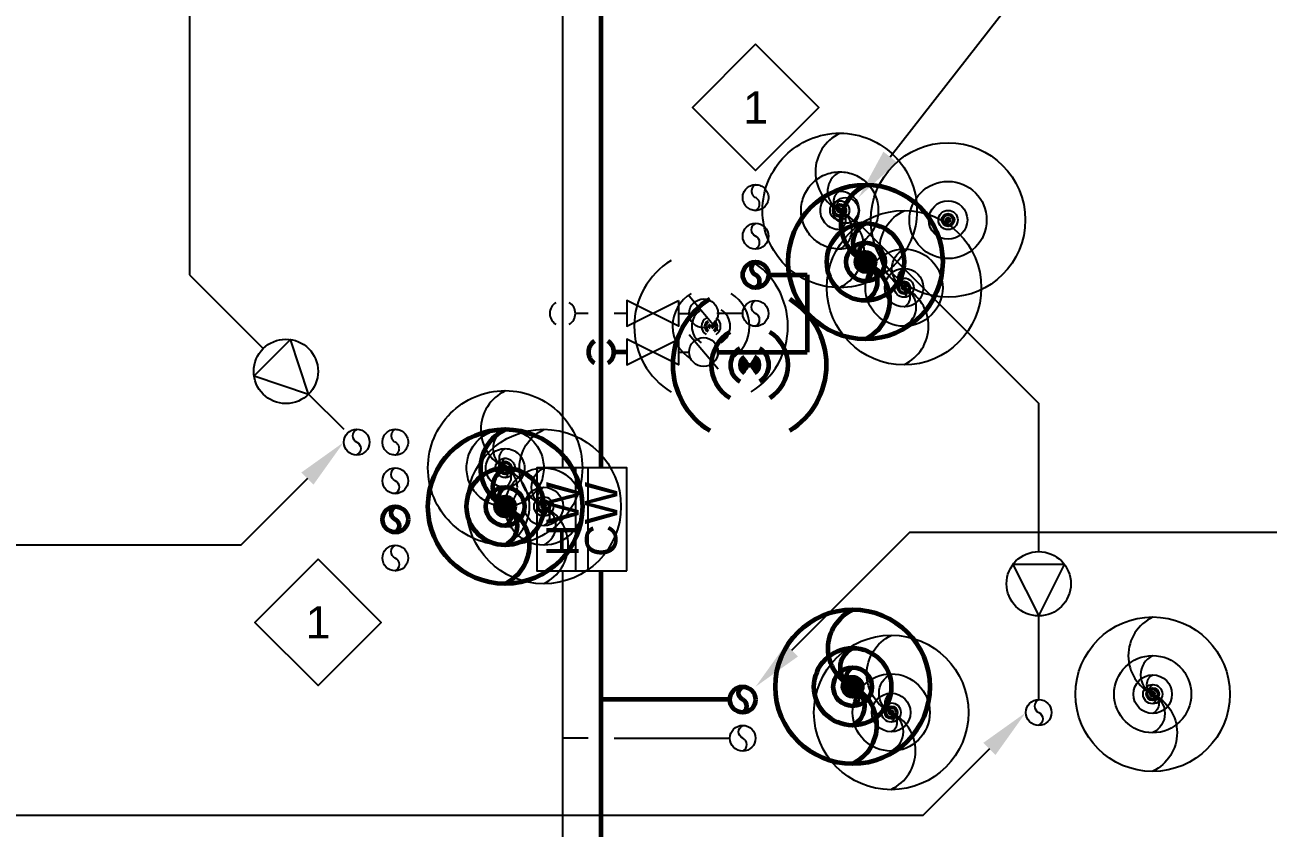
# Model space of a CAD drawing. Extents: x -3693 to 355, y -2748 to 2117.
# Drawn here: x -3195.1 to -2808.7, y -1584.2 to -1334.6 of the extents above; entities that cross this region are included whole.
import ezdxf
from ezdxf.enums import TextEntityAlignment as Align

# ---------------------------------------------------------------- set-up
doc = ezdxf.new("R2010")
doc.units = 0
doc.header["$LTSCALE"] = 48
doc.header["$MEASUREMENT"] = 0
doc.linetypes.add('VENT', pattern=[0.30000000000000004, 0.2, -0.1])
for name, color, linetype in [('G-ANNO-TEXT', 70, 'Continuous'), ('G-ANNO-TEXT @ 128', 70, 'Continuous'), ('P-HW-N', 1, 'Continuous'), ('P-HW-N @ 1 (1)', 1, 'Continuous'), ('P-HW-N @ 1 (2)', 1, 'Continuous'), ('P-HW-N @ 12', 1, 'Continuous'), ('P-HW-N @ 128', 1, 'Continuous'), ('P-HW-N @ 16', 1, 'Continuous'), ('P-HW-N @ 192', 1, 'Continuous'), ('P-HW-N @ 2', 1, 'Continuous'), ('P-HW-N @ 24', 1, 'Continuous'), ('P-HW-N @ 384', 1, 'Continuous'), ('P-HW-N @ 4', 1, 'Continuous'), ('P-HW-N @ 48', 1, 'Continuous'), ('P-HW-N @ 64', 1, 'Continuous'), ('P-HW-N @ 768', 1, 'Continuous'), ('P-HW-N @ 8', 1, 'Continuous'), ('P-HW-N @ 96', 1, 'Continuous'), ('P-SAN-N', 6, 'Continuous'), ('P-SAN-N @ 1 (1)', 6, 'Continuous'), ('P-SAN-N @ 1 (2)', 6, 'Continuous'), ('P-SAN-N @ 12', 6, 'Continuous'), ('P-SAN-N @ 128', 6, 'Continuous'), ('P-SAN-N @ 16', 6, 'Continuous'), ('P-SAN-N @ 192', 6, 'Continuous'), ('P-SAN-N @ 2', 6, 'Continuous'), ('P-SAN-N @ 24', 6, 'Continuous'), ('P-SAN-N @ 384', 6, 'Continuous'), ('P-SAN-N @ 4', 6, 'Continuous'), ('P-SAN-N @ 48', 6, 'Continuous'), ('P-SAN-N @ 64', 6, 'Continuous'), ('P-SAN-N @ 768', 6, 'Continuous'), ('P-SAN-N @ 8', 6, 'Continuous'), ('P-SAN-N @ 96', 6, 'Continuous'), ('P-SANV-N', 5, 'VENT'), ('P-SANV-N @ 1 (1)', 5, 'VENT'), ('P-SANV-N @ 1 (2)', 5, 'VENT'), ('P-SANV-N @ 12', 5, 'VENT'), ('P-SANV-N @ 128', 5, 'VENT'), ('P-SANV-N @ 16', 5, 'VENT'), ('P-SANV-N @ 192', 5, 'VENT'), ('P-SANV-N @ 2', 5, 'VENT'), ('P-SANV-N @ 24', 5, 'VENT'), ('P-SANV-N @ 384', 5, 'VENT'), ('P-SANV-N @ 4', 5, 'VENT'), ('P-SANV-N @ 48', 5, 'VENT'), ('P-SANV-N @ 64', 5, 'VENT'), ('P-SANV-N @ 768', 5, 'VENT'), ('P-SANV-N @ 8', 5, 'VENT'), ('P-SANV-N @ 96', 5, 'VENT'), ('P-STRM-N', 2, 'Continuous'), ('P-STRM-N @ 1 (1)', 2, 'Continuous'), ('P-STRM-N @ 1 (2)', 2, 'Continuous'), ('P-STRM-N @ 12', 2, 'Continuous'), ('P-STRM-N @ 128', 2, 'Continuous'), ('P-STRM-N @ 16', 2, 'Continuous'), ('P-STRM-N @ 192', 2, 'Continuous'), ('P-STRM-N @ 2', 2, 'Continuous'), ('P-STRM-N @ 24', 2, 'Continuous'), ('P-STRM-N @ 384', 2, 'Continuous'), ('P-STRM-N @ 4', 2, 'Continuous'), ('P-STRM-N @ 48', 2, 'Continuous'), ('P-STRM-N @ 64', 2, 'Continuous'), ('P-STRM-N @ 768', 2, 'Continuous'), ('P-STRM-N @ 8', 2, 'Continuous'), ('P-STRM-N @ 96', 2, 'Continuous')]:
    doc.layers.add(name, color=color, linetype=linetype)
for name, color, linetype, lineweight in [('P-CW-N', 4, 'Continuous', 60), ('P-CW-N @ 1 (1)', 4, 'Continuous', 60), ('P-CW-N @ 1 (2)', 4, 'Continuous', 60), ('P-CW-N @ 12', 4, 'Continuous', 60), ('P-CW-N @ 128', 4, 'Continuous', 60), ('P-CW-N @ 16', 4, 'Continuous', 60), ('P-CW-N @ 192', 4, 'Continuous', 60), ('P-CW-N @ 2', 4, 'Continuous', 60), ('P-CW-N @ 24', 4, 'Continuous', 60), ('P-CW-N @ 384', 4, 'Continuous', 60), ('P-CW-N @ 4', 4, 'Continuous', 60), ('P-CW-N @ 48', 4, 'Continuous', 60), ('P-CW-N @ 64', 4, 'Continuous', 60), ('P-CW-N @ 768', 4, 'Continuous', 60), ('P-CW-N @ 8', 4, 'Continuous', 60), ('P-CW-N @ 96', 4, 'Continuous', 60)]:
    doc.layers.add(name, color=color, linetype=linetype, lineweight=lineweight)
doc.styles.add('Arial', font='arial.ttf')

# ---------------------------------------------------------------- blocks, each defined once
blk = doc.blocks.new('*U9')
blk.add_lwpolyline([(-3.332323771482692e-18, 0.03111555437015312, 0.6342579873937333), (-8.890457814381136e-18, 5.234717341758689e-34, -0.6342579873937336), (-6.793508145416166e-18, -0.03111555437015312)], format="xyb")
blk.add_circle((0, 0), 0.03125)
blk = doc.blocks.new('*U735')
at = {"layer": 'P-CW-N @ 1 (1)', "rotation": 180}
blk.add_blockref('*U9', (-3045.843581539091, -1484.257198477004), dxfattribs=at)
at = {"layer": 'P-CW-N @ 1 (2)', "rotation": 180}
blk.add_blockref('*U9', (-3045.843581539091, -1484.257198477004), dxfattribs=at)
at = {"layer": 'P-CW-N @ 12', "xscale": 12, "yscale": 12, "zscale": 12, "rotation": 180}
blk.add_blockref('*U9', (-3045.843581539091, -1484.257198477004), dxfattribs=at)
at = {"layer": 'P-CW-N @ 128', "xscale": 128, "yscale": 128, "zscale": 128, "rotation": 180}
blk.add_blockref('*U9', (-3080.000000014937, -1488.257198477004), dxfattribs=at)
at = {"layer": 'P-CW-N @ 16', "xscale": 16, "yscale": 16, "zscale": 16, "rotation": 180}
blk.add_blockref('*U9', (-3045.843581539091, -1484.257198477004), dxfattribs=at)
at = {"layer": 'P-CW-N @ 192', "xscale": 192, "yscale": 192, "zscale": 192, "rotation": 180}
blk.add_blockref('*U9', (-3045.843581539091, -1484.257198477004), dxfattribs=at)
at = {"layer": 'P-CW-N @ 2', "xscale": 2, "yscale": 2, "zscale": 2, "rotation": 180}
blk.add_blockref('*U9', (-3045.843581539091, -1484.257198477004), dxfattribs=at)
at = {"layer": 'P-CW-N @ 24', "xscale": 24, "yscale": 24, "zscale": 24, "rotation": 180}
blk.add_blockref('*U9', (-3045.843581539091, -1484.257198477004), dxfattribs=at)
at = {"layer": 'P-CW-N @ 384', "xscale": 384, "yscale": 384, "zscale": 384, "rotation": 180}
blk.add_blockref('*U9', (-3045.843581539091, -1484.257198477004), dxfattribs=at)
at = {"layer": 'P-CW-N @ 4', "xscale": 4, "yscale": 4, "zscale": 4, "rotation": 180}
blk.add_blockref('*U9', (-3045.843581539091, -1484.257198477004), dxfattribs=at)
at = {"layer": 'P-CW-N @ 48', "xscale": 48, "yscale": 48, "zscale": 48, "rotation": 180}
blk.add_blockref('*U9', (-3045.843581539091, -1484.257198477004), dxfattribs=at)
at = {"layer": 'P-CW-N @ 64', "xscale": 64, "yscale": 64, "zscale": 64, "rotation": 180}
blk.add_blockref('*U9', (-3045.843581539091, -1484.257198477004), dxfattribs=at)
at = {"layer": 'P-CW-N @ 768', "xscale": 768, "yscale": 768, "zscale": 768, "rotation": 180}
blk.add_blockref('*U9', (-3045.843581539091, -1484.257198477004), dxfattribs=at)
at = {"layer": 'P-CW-N @ 8', "xscale": 8, "yscale": 8, "zscale": 8, "rotation": 180}
blk.add_blockref('*U9', (-3045.843581539091, -1484.257198477004), dxfattribs=at)
at = {"layer": 'P-CW-N @ 96', "xscale": 96, "yscale": 96, "zscale": 96, "rotation": 180}
blk.add_blockref('*U9', (-3045.843581539091, -1484.257198477004), dxfattribs=at)
blk = doc.blocks.new('*U736')
at = {"layer": 'P-HW-N @ 1 (1)', "rotation": 180}
blk.add_blockref('*U9', (-3033.843581539091, -1484.257198477004), dxfattribs=at)
at = {"layer": 'P-HW-N @ 1 (2)', "rotation": 180}
blk.add_blockref('*U9', (-3033.843581539091, -1484.257198477004), dxfattribs=at)
at = {"layer": 'P-HW-N @ 12', "xscale": 12, "yscale": 12, "zscale": 12, "rotation": 180}
blk.add_blockref('*U9', (-3033.843581539091, -1484.257198477004), dxfattribs=at)
at = {"layer": 'P-HW-N @ 128', "xscale": 128, "yscale": 128, "zscale": 128, "rotation": 180}
blk.add_blockref('*U9', (-3080.000000014937, -1500.257198477004), dxfattribs=at)
at = {"layer": 'P-HW-N @ 16', "xscale": 16, "yscale": 16, "zscale": 16, "rotation": 180}
blk.add_blockref('*U9', (-3033.843581539091, -1484.257198477004), dxfattribs=at)
at = {"layer": 'P-HW-N @ 192', "xscale": 192, "yscale": 192, "zscale": 192, "rotation": 180}
blk.add_blockref('*U9', (-3033.843581539091, -1484.257198477004), dxfattribs=at)
at = {"layer": 'P-HW-N @ 2', "xscale": 2, "yscale": 2, "zscale": 2, "rotation": 180}
blk.add_blockref('*U9', (-3033.843581539091, -1484.257198477004), dxfattribs=at)
at = {"layer": 'P-HW-N @ 24', "xscale": 24, "yscale": 24, "zscale": 24, "rotation": 180}
blk.add_blockref('*U9', (-3033.843581539091, -1484.257198477004), dxfattribs=at)
at = {"layer": 'P-HW-N @ 384', "xscale": 384, "yscale": 384, "zscale": 384, "rotation": 180}
blk.add_blockref('*U9', (-3033.843581539091, -1484.257198477004), dxfattribs=at)
at = {"layer": 'P-HW-N @ 4', "xscale": 4, "yscale": 4, "zscale": 4, "rotation": 180}
blk.add_blockref('*U9', (-3033.843581539091, -1484.257198477004), dxfattribs=at)
at = {"layer": 'P-HW-N @ 48', "xscale": 48, "yscale": 48, "zscale": 48, "rotation": 180}
blk.add_blockref('*U9', (-3033.843581539091, -1484.257198477004), dxfattribs=at)
at = {"layer": 'P-HW-N @ 64', "xscale": 64, "yscale": 64, "zscale": 64, "rotation": 180}
blk.add_blockref('*U9', (-3033.843581539091, -1484.257198477004), dxfattribs=at)
at = {"layer": 'P-HW-N @ 768', "xscale": 768, "yscale": 768, "zscale": 768, "rotation": 180}
blk.add_blockref('*U9', (-3033.843581539091, -1484.257198477004), dxfattribs=at)
at = {"layer": 'P-HW-N @ 8', "xscale": 8, "yscale": 8, "zscale": 8, "rotation": 180}
blk.add_blockref('*U9', (-3033.843581539091, -1484.257198477004), dxfattribs=at)
at = {"layer": 'P-HW-N @ 96', "xscale": 96, "yscale": 96, "zscale": 96, "rotation": 180}
blk.add_blockref('*U9', (-3033.843581539091, -1484.257198477004), dxfattribs=at)
blk = doc.blocks.new('*U737')
at = {"layer": 'P-SAN-N @ 1 (1)', "rotation": 180}
blk.add_blockref('*U9', (-3045.843581539091, -1484.257198477004), dxfattribs=at)
at = {"layer": 'P-SAN-N @ 1 (2)', "rotation": 180}
blk.add_blockref('*U9', (-3045.843581539091, -1484.257198477004), dxfattribs=at)
at = {"layer": 'P-SAN-N @ 12', "xscale": 12, "yscale": 12, "zscale": 12, "rotation": 180}
blk.add_blockref('*U9', (-3045.843581539091, -1484.257198477004), dxfattribs=at)
at = {"layer": 'P-SAN-N @ 128', "xscale": 128, "yscale": 128, "zscale": 128, "rotation": 180}
blk.add_blockref('*U9', (-3080.000000014937, -1476.257198477004), dxfattribs=at)
at = {"layer": 'P-SAN-N @ 16', "xscale": 16, "yscale": 16, "zscale": 16, "rotation": 180}
blk.add_blockref('*U9', (-3045.843581539091, -1484.257198477004), dxfattribs=at)
at = {"layer": 'P-SAN-N @ 192', "xscale": 192, "yscale": 192, "zscale": 192, "rotation": 180}
blk.add_blockref('*U9', (-3045.843581539091, -1484.257198477004), dxfattribs=at)
at = {"layer": 'P-SAN-N @ 2', "xscale": 2, "yscale": 2, "zscale": 2, "rotation": 180}
blk.add_blockref('*U9', (-3045.843581539091, -1484.257198477004), dxfattribs=at)
at = {"layer": 'P-SAN-N @ 24', "xscale": 24, "yscale": 24, "zscale": 24, "rotation": 180}
blk.add_blockref('*U9', (-3045.843581539091, -1484.257198477004), dxfattribs=at)
at = {"layer": 'P-SAN-N @ 384', "xscale": 384, "yscale": 384, "zscale": 384, "rotation": 180}
blk.add_blockref('*U9', (-3045.843581539091, -1484.257198477004), dxfattribs=at)
at = {"layer": 'P-SAN-N @ 4', "xscale": 4, "yscale": 4, "zscale": 4, "rotation": 180}
blk.add_blockref('*U9', (-3045.843581539091, -1484.257198477004), dxfattribs=at)
at = {"layer": 'P-SAN-N @ 48', "xscale": 48, "yscale": 48, "zscale": 48, "rotation": 180}
blk.add_blockref('*U9', (-3045.843581539091, -1484.257198477004), dxfattribs=at)
at = {"layer": 'P-SAN-N @ 64', "xscale": 64, "yscale": 64, "zscale": 64, "rotation": 180}
blk.add_blockref('*U9', (-3045.843581539091, -1484.257198477004), dxfattribs=at)
at = {"layer": 'P-SAN-N @ 768', "xscale": 768, "yscale": 768, "zscale": 768, "rotation": 180}
blk.add_blockref('*U9', (-3045.843581539091, -1484.257198477004), dxfattribs=at)
at = {"layer": 'P-SAN-N @ 8', "xscale": 8, "yscale": 8, "zscale": 8, "rotation": 180}
blk.add_blockref('*U9', (-3045.843581539091, -1484.257198477004), dxfattribs=at)
at = {"layer": 'P-SAN-N @ 96', "xscale": 96, "yscale": 96, "zscale": 96, "rotation": 180}
blk.add_blockref('*U9', (-3045.843581539091, -1484.257198477004), dxfattribs=at)
blk = doc.blocks.new('*U738')
at = {"layer": 'P-SANV-N @ 1 (1)', "rotation": 180}
blk.add_blockref('*U9', (-3045.843581539091, -1472.257198477004), dxfattribs=at)
at = {"layer": 'P-SANV-N @ 1 (2)', "rotation": 180}
blk.add_blockref('*U9', (-3045.843581539091, -1472.257198477004), dxfattribs=at)
at = {"layer": 'P-SANV-N @ 12', "xscale": 12, "yscale": 12, "zscale": 12, "rotation": 180}
blk.add_blockref('*U9', (-3045.843581539091, -1472.257198477004), dxfattribs=at)
at = {"layer": 'P-SANV-N @ 128', "xscale": 128, "yscale": 128, "zscale": 128, "rotation": 180}
blk.add_blockref('*U9', (-3080.000000014937, -1464.257198477004), dxfattribs=at)
at = {"layer": 'P-SANV-N @ 16', "xscale": 16, "yscale": 16, "zscale": 16, "rotation": 180}
blk.add_blockref('*U9', (-3045.843581539091, -1472.257198477004), dxfattribs=at)
at = {"layer": 'P-SANV-N @ 192', "xscale": 192, "yscale": 192, "zscale": 192, "rotation": 180}
blk.add_blockref('*U9', (-3045.843581539091, -1472.257198477004), dxfattribs=at)
at = {"layer": 'P-SANV-N @ 2', "xscale": 2, "yscale": 2, "zscale": 2, "rotation": 180}
blk.add_blockref('*U9', (-3045.843581539091, -1472.257198477004), dxfattribs=at)
at = {"layer": 'P-SANV-N @ 24', "xscale": 24, "yscale": 24, "zscale": 24, "rotation": 180}
blk.add_blockref('*U9', (-3045.843581539091, -1472.257198477004), dxfattribs=at)
at = {"layer": 'P-SANV-N @ 384', "xscale": 384, "yscale": 384, "zscale": 384, "rotation": 180}
blk.add_blockref('*U9', (-3045.843581539091, -1472.257198477004), dxfattribs=at)
at = {"layer": 'P-SANV-N @ 4', "xscale": 4, "yscale": 4, "zscale": 4, "rotation": 180}
blk.add_blockref('*U9', (-3045.843581539091, -1472.257198477004), dxfattribs=at)
at = {"layer": 'P-SANV-N @ 48', "xscale": 48, "yscale": 48, "zscale": 48, "rotation": 180}
blk.add_blockref('*U9', (-3045.843581539091, -1472.257198477004), dxfattribs=at)
at = {"layer": 'P-SANV-N @ 64', "xscale": 64, "yscale": 64, "zscale": 64, "rotation": 180}
blk.add_blockref('*U9', (-3045.843581539091, -1472.257198477004), dxfattribs=at)
at = {"layer": 'P-SANV-N @ 768', "xscale": 768, "yscale": 768, "zscale": 768, "rotation": 180}
blk.add_blockref('*U9', (-3045.843581539091, -1472.257198477004), dxfattribs=at)
at = {"layer": 'P-SANV-N @ 8', "xscale": 8, "yscale": 8, "zscale": 8, "rotation": 180}
blk.add_blockref('*U9', (-3045.843581539091, -1472.257198477004), dxfattribs=at)
at = {"layer": 'P-SANV-N @ 96', "xscale": 96, "yscale": 96, "zscale": 96, "rotation": 180}
blk.add_blockref('*U9', (-3045.843581539091, -1472.257198477004), dxfattribs=at)
blk = doc.blocks.new('DIAMOND TAG')
blk.add_lwpolyline([(0, -0.1533391834124131), (0.1533391834122995, 0), (0, 0.1533391834122995), (-0.1533391834122995, 0)], close=True)
at = {"style": 'Arial'}
blk.add_attdef('XXX', text='', height=0.078125, dxfattribs=at).set_placement((0, 0), align=Align.MIDDLE)
blk = doc.blocks.new('*U755')
at = {"layer": 'P-CW-N @ 1 (1)', "rotation": 180}
blk.add_blockref('*U9', (-2937.843581539091, -1540.257198477004), dxfattribs=at)
at = {"layer": 'P-CW-N @ 1 (2)', "rotation": 180}
blk.add_blockref('*U9', (-2937.843581539091, -1540.257198477004), dxfattribs=at)
at = {"layer": 'P-CW-N @ 12', "xscale": 12, "yscale": 12, "zscale": 12, "rotation": 180}
blk.add_blockref('*U9', (-2937.843581539091, -1540.257198477004), dxfattribs=at)
at = {"layer": 'P-CW-N @ 128', "xscale": 128, "yscale": 128, "zscale": 128, "rotation": 180}
blk.add_blockref('*U9', (-2972.000000014937, -1544.257198477004), dxfattribs=at)
at = {"layer": 'P-CW-N @ 16', "xscale": 16, "yscale": 16, "zscale": 16, "rotation": 180}
blk.add_blockref('*U9', (-2937.843581539091, -1540.257198477004), dxfattribs=at)
at = {"layer": 'P-CW-N @ 192', "xscale": 192, "yscale": 192, "zscale": 192, "rotation": 180}
blk.add_blockref('*U9', (-2937.843581539091, -1540.257198477004), dxfattribs=at)
at = {"layer": 'P-CW-N @ 2', "xscale": 2, "yscale": 2, "zscale": 2, "rotation": 180}
blk.add_blockref('*U9', (-2937.843581539091, -1540.257198477004), dxfattribs=at)
at = {"layer": 'P-CW-N @ 24', "xscale": 24, "yscale": 24, "zscale": 24, "rotation": 180}
blk.add_blockref('*U9', (-2937.843581539091, -1540.257198477004), dxfattribs=at)
at = {"layer": 'P-CW-N @ 384', "xscale": 384, "yscale": 384, "zscale": 384, "rotation": 180}
blk.add_blockref('*U9', (-2937.843581539091, -1540.257198477004), dxfattribs=at)
at = {"layer": 'P-CW-N @ 4', "xscale": 4, "yscale": 4, "zscale": 4, "rotation": 180}
blk.add_blockref('*U9', (-2937.843581539091, -1540.257198477004), dxfattribs=at)
at = {"layer": 'P-CW-N @ 48', "xscale": 48, "yscale": 48, "zscale": 48, "rotation": 180}
blk.add_blockref('*U9', (-2937.843581539091, -1540.257198477004), dxfattribs=at)
at = {"layer": 'P-CW-N @ 64', "xscale": 64, "yscale": 64, "zscale": 64, "rotation": 180}
blk.add_blockref('*U9', (-2937.843581539091, -1540.257198477004), dxfattribs=at)
at = {"layer": 'P-CW-N @ 768', "xscale": 768, "yscale": 768, "zscale": 768, "rotation": 180}
blk.add_blockref('*U9', (-2937.843581539091, -1540.257198477004), dxfattribs=at)
at = {"layer": 'P-CW-N @ 8', "xscale": 8, "yscale": 8, "zscale": 8, "rotation": 180}
blk.add_blockref('*U9', (-2937.843581539091, -1540.257198477004), dxfattribs=at)
at = {"layer": 'P-CW-N @ 96', "xscale": 96, "yscale": 96, "zscale": 96, "rotation": 180}
blk.add_blockref('*U9', (-2937.843581539091, -1540.257198477004), dxfattribs=at)
blk = doc.blocks.new('*U756')
at = {"layer": 'P-HW-N @ 1 (1)', "rotation": 180}
blk.add_blockref('*U9', (-2925.843581539091, -1548.257198477004), dxfattribs=at)
at = {"layer": 'P-HW-N @ 1 (2)', "rotation": 180}
blk.add_blockref('*U9', (-2925.843581539091, -1548.257198477004), dxfattribs=at)
at = {"layer": 'P-HW-N @ 12', "xscale": 12, "yscale": 12, "zscale": 12, "rotation": 180}
blk.add_blockref('*U9', (-2925.843581539091, -1548.257198477004), dxfattribs=at)
at = {"layer": 'P-HW-N @ 128', "xscale": 128, "yscale": 128, "zscale": 128, "rotation": 180}
blk.add_blockref('*U9', (-2972.000000014937, -1556.257198477004), dxfattribs=at)
at = {"layer": 'P-HW-N @ 16', "xscale": 16, "yscale": 16, "zscale": 16, "rotation": 180}
blk.add_blockref('*U9', (-2925.843581539091, -1548.257198477004), dxfattribs=at)
at = {"layer": 'P-HW-N @ 192', "xscale": 192, "yscale": 192, "zscale": 192, "rotation": 180}
blk.add_blockref('*U9', (-2925.843581539091, -1548.257198477004), dxfattribs=at)
at = {"layer": 'P-HW-N @ 2', "xscale": 2, "yscale": 2, "zscale": 2, "rotation": 180}
blk.add_blockref('*U9', (-2925.843581539091, -1548.257198477004), dxfattribs=at)
at = {"layer": 'P-HW-N @ 24', "xscale": 24, "yscale": 24, "zscale": 24, "rotation": 180}
blk.add_blockref('*U9', (-2925.843581539091, -1548.257198477004), dxfattribs=at)
at = {"layer": 'P-HW-N @ 384', "xscale": 384, "yscale": 384, "zscale": 384, "rotation": 180}
blk.add_blockref('*U9', (-2925.843581539091, -1548.257198477004), dxfattribs=at)
at = {"layer": 'P-HW-N @ 4', "xscale": 4, "yscale": 4, "zscale": 4, "rotation": 180}
blk.add_blockref('*U9', (-2925.843581539091, -1548.257198477004), dxfattribs=at)
at = {"layer": 'P-HW-N @ 48', "xscale": 48, "yscale": 48, "zscale": 48, "rotation": 180}
blk.add_blockref('*U9', (-2925.843581539091, -1548.257198477004), dxfattribs=at)
at = {"layer": 'P-HW-N @ 64', "xscale": 64, "yscale": 64, "zscale": 64, "rotation": 180}
blk.add_blockref('*U9', (-2925.843581539091, -1548.257198477004), dxfattribs=at)
at = {"layer": 'P-HW-N @ 768', "xscale": 768, "yscale": 768, "zscale": 768, "rotation": 180}
blk.add_blockref('*U9', (-2925.843581539091, -1548.257198477004), dxfattribs=at)
at = {"layer": 'P-HW-N @ 8', "xscale": 8, "yscale": 8, "zscale": 8, "rotation": 180}
blk.add_blockref('*U9', (-2925.843581539091, -1548.257198477004), dxfattribs=at)
at = {"layer": 'P-HW-N @ 96', "xscale": 96, "yscale": 96, "zscale": 96, "rotation": 180}
blk.add_blockref('*U9', (-2925.843581539091, -1548.257198477004), dxfattribs=at)
blk = doc.blocks.new('*U759')
at = {"layer": 'P-CW-N @ 1 (1)', "rotation": 180}
blk.add_blockref('*U9', (-2933.843581539091, -1408.257198477004), dxfattribs=at)
at = {"layer": 'P-CW-N @ 1 (2)', "rotation": 180}
blk.add_blockref('*U9', (-2933.843581539091, -1408.257198477004), dxfattribs=at)
at = {"layer": 'P-CW-N @ 12', "xscale": 12, "yscale": 12, "zscale": 12, "rotation": 180}
blk.add_blockref('*U9', (-2933.843581539091, -1408.257198477004), dxfattribs=at)
at = {"layer": 'P-CW-N @ 128', "xscale": 128, "yscale": 128, "zscale": 128, "rotation": 180}
blk.add_blockref('*U9', (-2968.000000014937, -1412.257198477004), dxfattribs=at)
at = {"layer": 'P-CW-N @ 16', "xscale": 16, "yscale": 16, "zscale": 16, "rotation": 180}
blk.add_blockref('*U9', (-2933.843581539091, -1408.257198477004), dxfattribs=at)
at = {"layer": 'P-CW-N @ 192', "xscale": 192, "yscale": 192, "zscale": 192, "rotation": 180}
blk.add_blockref('*U9', (-2933.843581539091, -1408.257198477004), dxfattribs=at)
at = {"layer": 'P-CW-N @ 2', "xscale": 2, "yscale": 2, "zscale": 2, "rotation": 180}
blk.add_blockref('*U9', (-2933.843581539091, -1408.257198477004), dxfattribs=at)
at = {"layer": 'P-CW-N @ 24', "xscale": 24, "yscale": 24, "zscale": 24, "rotation": 180}
blk.add_blockref('*U9', (-2933.843581539091, -1408.257198477004), dxfattribs=at)
at = {"layer": 'P-CW-N @ 384', "xscale": 384, "yscale": 384, "zscale": 384, "rotation": 180}
blk.add_blockref('*U9', (-2933.843581539091, -1408.257198477004), dxfattribs=at)
at = {"layer": 'P-CW-N @ 4', "xscale": 4, "yscale": 4, "zscale": 4, "rotation": 180}
blk.add_blockref('*U9', (-2933.843581539091, -1408.257198477004), dxfattribs=at)
at = {"layer": 'P-CW-N @ 48', "xscale": 48, "yscale": 48, "zscale": 48, "rotation": 180}
blk.add_blockref('*U9', (-2933.843581539091, -1408.257198477004), dxfattribs=at)
at = {"layer": 'P-CW-N @ 64', "xscale": 64, "yscale": 64, "zscale": 64, "rotation": 180}
blk.add_blockref('*U9', (-2933.843581539091, -1408.257198477004), dxfattribs=at)
at = {"layer": 'P-CW-N @ 768', "xscale": 768, "yscale": 768, "zscale": 768, "rotation": 180}
blk.add_blockref('*U9', (-2933.843581539091, -1408.257198477004), dxfattribs=at)
at = {"layer": 'P-CW-N @ 8', "xscale": 8, "yscale": 8, "zscale": 8, "rotation": 180}
blk.add_blockref('*U9', (-2933.843581539091, -1408.257198477004), dxfattribs=at)
at = {"layer": 'P-CW-N @ 96', "xscale": 96, "yscale": 96, "zscale": 96, "rotation": 180}
blk.add_blockref('*U9', (-2933.843581539091, -1408.257198477004), dxfattribs=at)
blk = doc.blocks.new('*U760')
at = {"layer": 'P-HW-N @ 1 (1)', "rotation": 180}
blk.add_blockref('*U9', (-2921.843581539091, -1416.257198477004), dxfattribs=at)
at = {"layer": 'P-HW-N @ 1 (2)', "rotation": 180}
blk.add_blockref('*U9', (-2921.843581539091, -1416.257198477004), dxfattribs=at)
at = {"layer": 'P-HW-N @ 12', "xscale": 12, "yscale": 12, "zscale": 12, "rotation": 180}
blk.add_blockref('*U9', (-2921.843581539091, -1416.257198477004), dxfattribs=at)
at = {"layer": 'P-HW-N @ 128', "xscale": 128, "yscale": 128, "zscale": 128, "rotation": 180}
blk.add_blockref('*U9', (-2968.000000014937, -1424.257198477004), dxfattribs=at)
at = {"layer": 'P-HW-N @ 16', "xscale": 16, "yscale": 16, "zscale": 16, "rotation": 180}
blk.add_blockref('*U9', (-2921.843581539091, -1416.257198477004), dxfattribs=at)
at = {"layer": 'P-HW-N @ 192', "xscale": 192, "yscale": 192, "zscale": 192, "rotation": 180}
blk.add_blockref('*U9', (-2921.843581539091, -1416.257198477004), dxfattribs=at)
at = {"layer": 'P-HW-N @ 2', "xscale": 2, "yscale": 2, "zscale": 2, "rotation": 180}
blk.add_blockref('*U9', (-2921.843581539091, -1416.257198477004), dxfattribs=at)
at = {"layer": 'P-HW-N @ 24', "xscale": 24, "yscale": 24, "zscale": 24, "rotation": 180}
blk.add_blockref('*U9', (-2921.843581539091, -1416.257198477004), dxfattribs=at)
at = {"layer": 'P-HW-N @ 384', "xscale": 384, "yscale": 384, "zscale": 384, "rotation": 180}
blk.add_blockref('*U9', (-2921.843581539091, -1416.257198477004), dxfattribs=at)
at = {"layer": 'P-HW-N @ 4', "xscale": 4, "yscale": 4, "zscale": 4, "rotation": 180}
blk.add_blockref('*U9', (-2921.843581539091, -1416.257198477004), dxfattribs=at)
at = {"layer": 'P-HW-N @ 48', "xscale": 48, "yscale": 48, "zscale": 48, "rotation": 180}
blk.add_blockref('*U9', (-2921.843581539091, -1416.257198477004), dxfattribs=at)
at = {"layer": 'P-HW-N @ 64', "xscale": 64, "yscale": 64, "zscale": 64, "rotation": 180}
blk.add_blockref('*U9', (-2921.843581539091, -1416.257198477004), dxfattribs=at)
at = {"layer": 'P-HW-N @ 768', "xscale": 768, "yscale": 768, "zscale": 768, "rotation": 180}
blk.add_blockref('*U9', (-2921.843581539091, -1416.257198477004), dxfattribs=at)
at = {"layer": 'P-HW-N @ 8', "xscale": 8, "yscale": 8, "zscale": 8, "rotation": 180}
blk.add_blockref('*U9', (-2921.843581539091, -1416.257198477004), dxfattribs=at)
at = {"layer": 'P-HW-N @ 96', "xscale": 96, "yscale": 96, "zscale": 96, "rotation": 180}
blk.add_blockref('*U9', (-2921.843581539091, -1416.257198477004), dxfattribs=at)
blk = doc.blocks.new('*U761')
at = {"layer": 'P-SAN-N @ 1 (1)', "rotation": 180}
blk.add_blockref('*U9', (-2933.843581539091, -1408.257198477004), dxfattribs=at)
at = {"layer": 'P-SAN-N @ 1 (2)', "rotation": 180}
blk.add_blockref('*U9', (-2933.843581539091, -1408.257198477004), dxfattribs=at)
at = {"layer": 'P-SAN-N @ 12', "xscale": 12, "yscale": 12, "zscale": 12, "rotation": 180}
blk.add_blockref('*U9', (-2933.843581539091, -1408.257198477004), dxfattribs=at)
at = {"layer": 'P-SAN-N @ 128', "xscale": 128, "yscale": 128, "zscale": 128, "rotation": 180}
blk.add_blockref('*U9', (-2968.000000014937, -1400.257198477004), dxfattribs=at)
at = {"layer": 'P-SAN-N @ 16', "xscale": 16, "yscale": 16, "zscale": 16, "rotation": 180}
blk.add_blockref('*U9', (-2933.843581539091, -1408.257198477004), dxfattribs=at)
at = {"layer": 'P-SAN-N @ 192', "xscale": 192, "yscale": 192, "zscale": 192, "rotation": 180}
blk.add_blockref('*U9', (-2933.843581539091, -1408.257198477004), dxfattribs=at)
at = {"layer": 'P-SAN-N @ 2', "xscale": 2, "yscale": 2, "zscale": 2, "rotation": 180}
blk.add_blockref('*U9', (-2933.843581539091, -1408.257198477004), dxfattribs=at)
at = {"layer": 'P-SAN-N @ 24', "xscale": 24, "yscale": 24, "zscale": 24, "rotation": 180}
blk.add_blockref('*U9', (-2933.843581539091, -1408.257198477004), dxfattribs=at)
at = {"layer": 'P-SAN-N @ 384', "xscale": 384, "yscale": 384, "zscale": 384, "rotation": 180}
blk.add_blockref('*U9', (-2933.843581539091, -1408.257198477004), dxfattribs=at)
at = {"layer": 'P-SAN-N @ 4', "xscale": 4, "yscale": 4, "zscale": 4, "rotation": 180}
blk.add_blockref('*U9', (-2933.843581539091, -1408.257198477004), dxfattribs=at)
at = {"layer": 'P-SAN-N @ 48', "xscale": 48, "yscale": 48, "zscale": 48, "rotation": 180}
blk.add_blockref('*U9', (-2933.843581539091, -1408.257198477004), dxfattribs=at)
at = {"layer": 'P-SAN-N @ 64', "xscale": 64, "yscale": 64, "zscale": 64, "rotation": 180}
blk.add_blockref('*U9', (-2933.843581539091, -1408.257198477004), dxfattribs=at)
at = {"layer": 'P-SAN-N @ 768', "xscale": 768, "yscale": 768, "zscale": 768, "rotation": 180}
blk.add_blockref('*U9', (-2933.843581539091, -1408.257198477004), dxfattribs=at)
at = {"layer": 'P-SAN-N @ 8', "xscale": 8, "yscale": 8, "zscale": 8, "rotation": 180}
blk.add_blockref('*U9', (-2933.843581539091, -1408.257198477004), dxfattribs=at)
at = {"layer": 'P-SAN-N @ 96', "xscale": 96, "yscale": 96, "zscale": 96, "rotation": 180}
blk.add_blockref('*U9', (-2933.843581539091, -1408.257198477004), dxfattribs=at)
blk = doc.blocks.new('*U762')
at = {"layer": 'P-SANV-N @ 1 (1)', "rotation": 180}
blk.add_blockref('*U9', (-2941.843581539091, -1392.257198477004), dxfattribs=at)
at = {"layer": 'P-SANV-N @ 1 (2)', "rotation": 180}
blk.add_blockref('*U9', (-2941.843581539091, -1392.257198477004), dxfattribs=at)
at = {"layer": 'P-SANV-N @ 12', "xscale": 12, "yscale": 12, "zscale": 12, "rotation": 180}
blk.add_blockref('*U9', (-2941.843581539091, -1392.257198477004), dxfattribs=at)
at = {"layer": 'P-SANV-N @ 128', "xscale": 128, "yscale": 128, "zscale": 128, "rotation": 180}
blk.add_blockref('*U9', (-2968.000000014937, -1388.257198477004), dxfattribs=at)
at = {"layer": 'P-SANV-N @ 16', "xscale": 16, "yscale": 16, "zscale": 16, "rotation": 180}
blk.add_blockref('*U9', (-2941.843581539091, -1392.257198477004), dxfattribs=at)
at = {"layer": 'P-SANV-N @ 192', "xscale": 192, "yscale": 192, "zscale": 192, "rotation": 180}
blk.add_blockref('*U9', (-2941.843581539091, -1392.257198477004), dxfattribs=at)
at = {"layer": 'P-SANV-N @ 2', "xscale": 2, "yscale": 2, "zscale": 2, "rotation": 180}
blk.add_blockref('*U9', (-2941.843581539091, -1392.257198477004), dxfattribs=at)
at = {"layer": 'P-SANV-N @ 24', "xscale": 24, "yscale": 24, "zscale": 24, "rotation": 180}
blk.add_blockref('*U9', (-2941.843581539091, -1392.257198477004), dxfattribs=at)
at = {"layer": 'P-SANV-N @ 384', "xscale": 384, "yscale": 384, "zscale": 384, "rotation": 180}
blk.add_blockref('*U9', (-2941.843581539091, -1392.257198477004), dxfattribs=at)
at = {"layer": 'P-SANV-N @ 4', "xscale": 4, "yscale": 4, "zscale": 4, "rotation": 180}
blk.add_blockref('*U9', (-2941.843581539091, -1392.257198477004), dxfattribs=at)
at = {"layer": 'P-SANV-N @ 48', "xscale": 48, "yscale": 48, "zscale": 48, "rotation": 180}
blk.add_blockref('*U9', (-2941.843581539091, -1392.257198477004), dxfattribs=at)
at = {"layer": 'P-SANV-N @ 64', "xscale": 64, "yscale": 64, "zscale": 64, "rotation": 180}
blk.add_blockref('*U9', (-2941.843581539091, -1392.257198477004), dxfattribs=at)
at = {"layer": 'P-SANV-N @ 768', "xscale": 768, "yscale": 768, "zscale": 768, "rotation": 180}
blk.add_blockref('*U9', (-2941.843581539091, -1392.257198477004), dxfattribs=at)
at = {"layer": 'P-SANV-N @ 8', "xscale": 8, "yscale": 8, "zscale": 8, "rotation": 180}
blk.add_blockref('*U9', (-2941.843581539091, -1392.257198477004), dxfattribs=at)
at = {"layer": 'P-SANV-N @ 96', "xscale": 96, "yscale": 96, "zscale": 96, "rotation": 180}
blk.add_blockref('*U9', (-2941.843581539091, -1392.257198477004), dxfattribs=at)
blk = doc.blocks.new('*U11')
for start, end in [(121.274325396742, 238.7256746032579), (301.4341766631704, 58.56582333682955)]:
    blk.add_arc((0, 0), 0.03111555437015312, start, end)
blk = doc.blocks.new('*U767')
at = {"layer": 'P-HW-N @ 1 (1)'}
blk.add_blockref('*U11', (-2981.843581539091, -1428.257198477004), dxfattribs=at)
at = {"layer": 'P-HW-N @ 1 (2)'}
blk.add_blockref('*U11', (-2981.843581539091, -1428.257198477004), dxfattribs=at)
at = {"layer": 'P-HW-N @ 12', "xscale": 12, "yscale": 12, "zscale": 12}
blk.add_blockref('*U11', (-2981.843581539091, -1428.257198477004), dxfattribs=at)
at = {"layer": 'P-HW-N @ 128', "xscale": 128, "yscale": 128, "zscale": 128}
blk.add_blockref('*U11', (-3028.000000014937, -1424.257198477004), dxfattribs=at)
at = {"layer": 'P-HW-N @ 16', "xscale": 16, "yscale": 16, "zscale": 16}
blk.add_blockref('*U11', (-2981.843581539091, -1428.257198477004), dxfattribs=at)
at = {"layer": 'P-HW-N @ 192', "xscale": 192, "yscale": 192, "zscale": 192}
blk.add_blockref('*U11', (-2981.843581539091, -1428.257198477004), dxfattribs=at)
at = {"layer": 'P-HW-N @ 2', "xscale": 2, "yscale": 2, "zscale": 2}
blk.add_blockref('*U11', (-2981.843581539091, -1428.257198477004), dxfattribs=at)
at = {"layer": 'P-HW-N @ 24', "xscale": 24, "yscale": 24, "zscale": 24}
blk.add_blockref('*U11', (-2981.843581539091, -1428.257198477004), dxfattribs=at)
at = {"layer": 'P-HW-N @ 384', "xscale": 384, "yscale": 384, "zscale": 384}
blk.add_blockref('*U11', (-2981.843581539091, -1428.257198477004), dxfattribs=at)
at = {"layer": 'P-HW-N @ 4', "xscale": 4, "yscale": 4, "zscale": 4}
blk.add_blockref('*U11', (-2981.843581539091, -1428.257198477004), dxfattribs=at)
at = {"layer": 'P-HW-N @ 48', "xscale": 48, "yscale": 48, "zscale": 48}
blk.add_blockref('*U11', (-2981.843581539091, -1428.257198477004), dxfattribs=at)
at = {"layer": 'P-HW-N @ 64', "xscale": 64, "yscale": 64, "zscale": 64}
blk.add_blockref('*U11', (-2981.843581539091, -1428.257198477004), dxfattribs=at)
at = {"layer": 'P-HW-N @ 768', "xscale": 768, "yscale": 768, "zscale": 768}
blk.add_blockref('*U11', (-2981.843581539091, -1428.257198477004), dxfattribs=at)
at = {"layer": 'P-HW-N @ 8', "xscale": 8, "yscale": 8, "zscale": 8}
blk.add_blockref('*U11', (-2981.843581539091, -1428.257198477004), dxfattribs=at)
at = {"layer": 'P-HW-N @ 96', "xscale": 96, "yscale": 96, "zscale": 96}
blk.add_blockref('*U11', (-2981.843581539091, -1428.257198477004), dxfattribs=at)
blk = doc.blocks.new('*U768')
at = {"layer": 'P-CW-N @ 1 (1)'}
blk.add_blockref('*U11', (-2969.843581539091, -1440.257198477004), dxfattribs=at)
at = {"layer": 'P-CW-N @ 1 (2)'}
blk.add_blockref('*U11', (-2969.843581539091, -1440.257198477004), dxfattribs=at)
at = {"layer": 'P-CW-N @ 12', "xscale": 12, "yscale": 12, "zscale": 12}
blk.add_blockref('*U11', (-2969.843581539091, -1440.257198477004), dxfattribs=at)
at = {"layer": 'P-CW-N @ 128', "xscale": 128, "yscale": 128, "zscale": 128}
blk.add_blockref('*U11', (-3016.000000014937, -1436.257198477004), dxfattribs=at)
at = {"layer": 'P-CW-N @ 16', "xscale": 16, "yscale": 16, "zscale": 16}
blk.add_blockref('*U11', (-2969.843581539091, -1440.257198477004), dxfattribs=at)
at = {"layer": 'P-CW-N @ 192', "xscale": 192, "yscale": 192, "zscale": 192}
blk.add_blockref('*U11', (-2969.843581539091, -1440.257198477004), dxfattribs=at)
at = {"layer": 'P-CW-N @ 2', "xscale": 2, "yscale": 2, "zscale": 2}
blk.add_blockref('*U11', (-2969.843581539091, -1440.257198477004), dxfattribs=at)
at = {"layer": 'P-CW-N @ 24', "xscale": 24, "yscale": 24, "zscale": 24}
blk.add_blockref('*U11', (-2969.843581539091, -1440.257198477004), dxfattribs=at)
at = {"layer": 'P-CW-N @ 384', "xscale": 384, "yscale": 384, "zscale": 384}
blk.add_blockref('*U11', (-2969.843581539091, -1440.257198477004), dxfattribs=at)
at = {"layer": 'P-CW-N @ 4', "xscale": 4, "yscale": 4, "zscale": 4}
blk.add_blockref('*U11', (-2969.843581539091, -1440.257198477004), dxfattribs=at)
at = {"layer": 'P-CW-N @ 48', "xscale": 48, "yscale": 48, "zscale": 48}
blk.add_blockref('*U11', (-2969.843581539091, -1440.257198477004), dxfattribs=at)
at = {"layer": 'P-CW-N @ 64', "xscale": 64, "yscale": 64, "zscale": 64}
blk.add_blockref('*U11', (-2969.843581539091, -1440.257198477004), dxfattribs=at)
at = {"layer": 'P-CW-N @ 768', "xscale": 768, "yscale": 768, "zscale": 768}
blk.add_blockref('*U11', (-2969.843581539091, -1440.257198477004), dxfattribs=at)
at = {"layer": 'P-CW-N @ 8', "xscale": 8, "yscale": 8, "zscale": 8}
blk.add_blockref('*U11', (-2969.843581539091, -1440.257198477004), dxfattribs=at)
at = {"layer": 'P-CW-N @ 96', "xscale": 96, "yscale": 96, "zscale": 96}
blk.add_blockref('*U11', (-2969.843581539091, -1440.257198477004), dxfattribs=at)
blk = doc.blocks.new('*U20')
at = {"layer": 'DEFPOINTS'}
blk.add_lwpolyline([(-0.125, -0.0625), (0.125, -0.0625), (0.125, 0.0625), (-0.125, 0.0625)], close=True, dxfattribs=at)
at = {"style": 'Arial'}
blk.add_text('HW', height=0.078125, dxfattribs=at).set_placement((-3.713743472833174e-17, 0), align=Align.MIDDLE)
blk = doc.blocks.new('*U23')
at = {"layer": 'DEFPOINTS'}
blk.add_lwpolyline([(-0.125, -0.0625), (0.125, -0.0625), (0.125, 0.0625), (-0.125, 0.0625)], close=True, dxfattribs=at)
at = {"style": 'Arial'}
blk.add_text('CW', height=0.078125, dxfattribs=at).set_placement((-3.686292673615752e-17, 2.775557561562891e-17), align=Align.MIDDLE)
blk = doc.blocks.new('*U793')
at = {"layer": 'P-STRM-N @ 1 (1)'}
blk.add_blockref('*U9', (-2844.557916673584, -1542.572214082815), dxfattribs=at)
at = {"layer": 'P-STRM-N @ 1 (2)'}
blk.add_blockref('*U9', (-2844.557916673584, -1542.572214082815), dxfattribs=at)
at = {"layer": 'P-STRM-N @ 12', "xscale": 12, "yscale": 12, "zscale": 12}
blk.add_blockref('*U9', (-2844.557916673584, -1542.572214082815), dxfattribs=at)
at = {"layer": 'P-STRM-N @ 128', "xscale": 128, "yscale": 128, "zscale": 128}
blk.add_blockref('*U9', (-2880.000000014937, -1548.257198477004), dxfattribs=at)
at = {"layer": 'P-STRM-N @ 16', "xscale": 16, "yscale": 16, "zscale": 16}
blk.add_blockref('*U9', (-2844.557916673584, -1542.572214082815), dxfattribs=at)
at = {"layer": 'P-STRM-N @ 192', "xscale": 192, "yscale": 192, "zscale": 192}
blk.add_blockref('*U9', (-2844.557916673584, -1542.572214082815), dxfattribs=at)
at = {"layer": 'P-STRM-N @ 2', "xscale": 2, "yscale": 2, "zscale": 2}
blk.add_blockref('*U9', (-2844.557916673584, -1542.572214082815), dxfattribs=at)
at = {"layer": 'P-STRM-N @ 24', "xscale": 24, "yscale": 24, "zscale": 24}
blk.add_blockref('*U9', (-2844.557916673584, -1542.572214082815), dxfattribs=at)
at = {"layer": 'P-STRM-N @ 384', "xscale": 384, "yscale": 384, "zscale": 384}
blk.add_blockref('*U9', (-2844.557916673584, -1542.572214082815), dxfattribs=at)
at = {"layer": 'P-STRM-N @ 4', "xscale": 4, "yscale": 4, "zscale": 4}
blk.add_blockref('*U9', (-2844.557916673584, -1542.572214082815), dxfattribs=at)
at = {"layer": 'P-STRM-N @ 48', "xscale": 48, "yscale": 48, "zscale": 48}
blk.add_blockref('*U9', (-2844.557916673584, -1542.572214082815), dxfattribs=at)
at = {"layer": 'P-STRM-N @ 64', "xscale": 64, "yscale": 64, "zscale": 64}
blk.add_blockref('*U9', (-2844.557916673584, -1542.572214082815), dxfattribs=at)
at = {"layer": 'P-STRM-N @ 768', "xscale": 768, "yscale": 768, "zscale": 768}
blk.add_blockref('*U9', (-2844.557916673584, -1542.572214082815), dxfattribs=at)
at = {"layer": 'P-STRM-N @ 8', "xscale": 8, "yscale": 8, "zscale": 8}
blk.add_blockref('*U9', (-2844.557916673584, -1542.572214082815), dxfattribs=at)
at = {"layer": 'P-STRM-N @ 96', "xscale": 96, "yscale": 96, "zscale": 96}
blk.add_blockref('*U9', (-2844.557916673584, -1542.572214082815), dxfattribs=at)
blk = doc.blocks.new('*U28')
blk.add_lwpolyline([(-3.332323771482692e-18, 0.03111555437015312, 0.6342579873937333), (-8.890457814381136e-18, 5.234717341758689e-34, -0.6342579873937336), (-6.793508145416166e-18, -0.03111555437015312)], format="xyb")
blk.add_circle((0, 0), 0.03125)
blk = doc.blocks.new('*U26')
blk.add_lwpolyline([(0.078125, 1.91351062366774e-18), (-0.046875, 0.0625), (-0.046875, -0.0625)], close=True)
blk.add_circle((0, 0), 0.078125)
blk = doc.blocks.new('*U12')
blk.add_circle((0, 0), 0.03125)
blk = doc.blocks.new('*U797')
at = {"layer": 'P-STRM-N @ 1 (1)'}
blk.add_blockref('*U12', (-2908.169353483364, -1395.226031390797), dxfattribs=at)
at = {"layer": 'P-STRM-N @ 1 (2)'}
blk.add_blockref('*U12', (-2908.169353483364, -1395.226031390797), dxfattribs=at)
at = {"layer": 'P-STRM-N @ 12', "xscale": 12, "yscale": 12, "zscale": 12}
blk.add_blockref('*U12', (-2908.169353483364, -1395.226031390797), dxfattribs=at)
at = {"layer": 'P-STRM-N @ 128', "xscale": 128, "yscale": 128, "zscale": 128}
blk.add_blockref('*U12', (-2940.000000014937, -1392.257198477004), dxfattribs=at)
at = {"layer": 'P-STRM-N @ 16', "xscale": 16, "yscale": 16, "zscale": 16}
blk.add_blockref('*U12', (-2908.169353483364, -1395.226031390797), dxfattribs=at)
at = {"layer": 'P-STRM-N @ 192', "xscale": 192, "yscale": 192, "zscale": 192}
blk.add_blockref('*U12', (-2908.169353483364, -1395.226031390797), dxfattribs=at)
at = {"layer": 'P-STRM-N @ 2', "xscale": 2, "yscale": 2, "zscale": 2}
blk.add_blockref('*U12', (-2908.169353483364, -1395.226031390797), dxfattribs=at)
at = {"layer": 'P-STRM-N @ 24', "xscale": 24, "yscale": 24, "zscale": 24}
blk.add_blockref('*U12', (-2908.169353483364, -1395.226031390797), dxfattribs=at)
at = {"layer": 'P-STRM-N @ 384', "xscale": 384, "yscale": 384, "zscale": 384}
blk.add_blockref('*U12', (-2908.169353483364, -1395.226031390797), dxfattribs=at)
at = {"layer": 'P-STRM-N @ 4', "xscale": 4, "yscale": 4, "zscale": 4}
blk.add_blockref('*U12', (-2908.169353483364, -1395.226031390797), dxfattribs=at)
at = {"layer": 'P-STRM-N @ 48', "xscale": 48, "yscale": 48, "zscale": 48}
blk.add_blockref('*U12', (-2908.169353483364, -1395.226031390797), dxfattribs=at)
at = {"layer": 'P-STRM-N @ 64', "xscale": 64, "yscale": 64, "zscale": 64}
blk.add_blockref('*U12', (-2908.169353483364, -1395.226031390797), dxfattribs=at)
at = {"layer": 'P-STRM-N @ 768', "xscale": 768, "yscale": 768, "zscale": 768}
blk.add_blockref('*U12', (-2908.169353483364, -1395.226031390797), dxfattribs=at)
at = {"layer": 'P-STRM-N @ 8', "xscale": 8, "yscale": 8, "zscale": 8}
blk.add_blockref('*U12', (-2908.169353483364, -1395.226031390797), dxfattribs=at)
at = {"layer": 'P-STRM-N @ 96', "xscale": 96, "yscale": 96, "zscale": 96}
blk.add_blockref('*U12', (-2908.169353483364, -1395.226031390797), dxfattribs=at)

msp = doc.modelspace()

# ---------------------------------------------------------------- linework, layer by layer
at = {"color": 7, "linetype": 'Continuous'}
for p, q in [((-2979.654914129753, -1429.62693593418), (-2988.636210169968, -1418.887461019815)), ((-2979.654914129753, -1441.62693593418), (-2988.636210169968, -1430.887461019815))]:
    msp.add_line(p, q, dxfattribs=at)
at = {"linetype": 'Continuous'}
for p, q in [((-2992.000000014964, -1424.257198476983), (-2988.645562149871, -1424.257198476984)), ((-2992.000000014964, -1436.257198476983), (-2988.645562149871, -1436.257198476984))]:
    msp.add_line(p, q, dxfattribs=at)
for points in [[(-2992.000000014963, -1420.257198476994), (-2992.000000014965, -1428.257198476972), (-3008.000000014934, -1420.25719847699), (-3008.000000014936, -1428.257198476969), (-2992.000000014963, -1420.257198476994)], [(-2992.000000014963, -1432.257198476994), (-2992.000000014965, -1440.257198476972), (-3008.000000014934, -1432.25719847699), (-3008.000000014936, -1440.257198476968), (-2992.000000014963, -1432.257198476994)]]:
    msp.add_lwpolyline(points, dxfattribs=at)
for centre in [(-2984.145562149871, -1424.257198476985), (-2984.145562149871, -1436.257198476985)]:
    msp.add_circle(centre, 4.5, dxfattribs=at)
at = {"layer": 'G-ANNO-TEXT'}
for points in [[(-2926.159491235835, -1375.641161580719), (-2780.000000014937, -1188.257198477004), (-2756.000000014937, -1188.257198477004)], [(-3107.313708513922, -1475.570906975989), (-3128.000000014937, -1496.257198477004), (-3456.000000014937, -1496.257198477004)], [(-2956.686291515952, -1528.943489978019), (-2920.000000014937, -1492.257198477004), (-2684.000000014937, -1492.257198477004)], [(-2895.313708513922, -1559.570906975989), (-2916.000000014937, -1580.257198477004), (-3456.000000014937, -1580.257198477004)]]:
    msp.add_lwpolyline(points, dxfattribs=at)
for points in [[(-2924.056818419788, -1377.281246377236), (-2936.000000014937, -1388.257198477004), (-2928.262164051882, -1374.001076784202)], [(-3109.199326597086, -1473.685288892824), (-3096.000000014937, -1464.257198477004), (-3105.428090430758, -1477.456525059153)], [(-2954.800673432788, -1530.829108061183), (-2968.000000014937, -1540.257198477004), (-2958.571909599116, -1527.057871894855)], [(-2897.199326597086, -1557.685288892824), (-2884.000000014937, -1548.257198477004), (-2893.428090430758, -1561.456525059153)]]:
    msp.add_solid(points, dxfattribs=at)
at = {"layer": 'P-CW-N'}
for p, q in [((-3016.000000014937, -1472.257198477004), (-3016.000000014937, -1264.257198477004)), ((-2964.000000014937, -1412.257198477004), (-2952.000000014937, -1412.257198477004)), ((-2952.000000014937, -1412.257198477004), (-2952.000000014937, -1436.257198477004)), ((-3008.000000014937, -1436.257198477004), (-3012.000000014937, -1436.257198477004)), ((-2980.000000014937, -1436.257198477004), (-2952.000000014937, -1436.257198477004)), ((-3016.000000014937, -1672.257198477004), (-3016.000000014937, -1504.257198477004)), ((-2976.000000014937, -1544.257198477004), (-3016.000000014937, -1544.257198477004))]:
    msp.add_line(p, q, dxfattribs=at)
at = {"layer": 'P-HW-N'}
for p, q in [((-3028.000000014937, -1284.257198477004), (-3028.000000014937, -1472.257198477004)), ((-3020.000000014937, -1424.257198477004), (-3024.000000014937, -1424.257198477004)), ((-3008.000000014937, -1424.257198477004), (-3012.000000014937, -1424.257198477004)), ((-2972.000000014937, -1424.257198477004), (-2980.000000014937, -1424.257198477004)), ((-3028.000000014937, -1504.257198477004), (-3028.000000014937, -1672.257198477004)), ((-3020.000000014937, -1556.257198477004), (-3028.000000014937, -1556.257198477004)), ((-3012.000000014937, -1556.257198477004), (-2976.000000014937, -1556.257198477004))]:
    msp.add_line(p, q, dxfattribs=at)
at = {"layer": 'P-STRM-N'}
for p, q in [((-3144.000000014937, -1220.257198477004), (-3144.000000014937, -1412.257198477004)), ((-2937.171572890191, -1395.08562560175), (-2880.000000014937, -1452.257198477004)), ((-3144.000000014937, -1412.257198477004), (-3121.071067826802, -1435.186130665138)), ((-3106.928932203072, -1449.328266288869), (-3096.000000014937, -1460.257198477004)), ((-2880.000000014937, -1498.257198477004), (-2880.000000014937, -1452.257198477004)), ((-2880.000000014937, -1544.257198477004), (-2880.000000014937, -1518.257198477004))]:
    msp.add_line(p, q, dxfattribs=at)

# ---------------------------------------------------------------- block references
at = {"layer": 'G-ANNO-TEXT @ 128'}
ref = msp.add_blockref('DIAMOND TAG', (-2968.000000014937, -1360.257198477004), dxfattribs=dict(at, xscale=128, yscale=128, zscale=128, rotation=180))
ref.add_attrib('XXX', '1', dxfattribs={"layer": '0', "height": 10, "style": 'Arial'}).set_placement((-2968.000000014937, -1360.257198477004), align=Align.MIDDLE)
ref = msp.add_blockref('DIAMOND TAG', (-3104.000000014937, -1520.257198477004), dxfattribs=dict(at, xscale=128, yscale=128, zscale=128, rotation=180))
ref.add_attrib('XXX', '1', dxfattribs={"layer": '0', "height": 10, "style": 'Arial'}).set_placement((-3104.000000014937, -1520.257198477004), align=Align.MIDDLE)
at = {"layer": 'P-CW-N'}
for name in ['*U759', '*U768', '*U735', '*U755']:
    msp.add_blockref(name, (0, 0), dxfattribs=at)
at = {"layer": 'P-CW-N @ 128', "linetype": 'ByBlock', "lineweight": -2, "xscale": 128, "yscale": 128, "zscale": 128, "rotation": 90}
msp.add_blockref('*U23', (-3016.000000014937, -1488.257198477004), dxfattribs=at)
at = {"layer": 'P-HW-N'}
for name in ['*U760', '*U767', '*U736', '*U756']:
    msp.add_blockref(name, (0, 0), dxfattribs=at)
at = {"layer": 'P-HW-N @ 128', "linetype": 'ByBlock', "lineweight": -2, "xscale": 128, "yscale": 128, "zscale": 128, "rotation": 90}
msp.add_blockref('*U20', (-3028.000000014937, -1488.257198477004), dxfattribs=at)
at = {"layer": 'P-SAN-N'}
for name in ['*U761', '*U737']:
    msp.add_blockref(name, (0, 0), dxfattribs=at)
at = {"layer": 'P-SANV-N'}
for name in ['*U762', '*U738']:
    msp.add_blockref(name, (0, 0), dxfattribs=at)
at = {"layer": 'P-STRM-N'}
for name in ['*U797', '*U793']:
    msp.add_blockref(name, (0, 0), dxfattribs=at)
at = {"layer": 'P-STRM-N @ 128', "xscale": 128, "yscale": 128, "zscale": 128}
for p, rotation in [((-3114.000000014937, -1442.257198477004), 315), ((-2880.000000014937, -1508.257198477004), 270)]:
    msp.add_blockref('*U26', p, dxfattribs=dict(at, rotation=rotation))
msp.add_blockref('*U28', (-3092.000000014937, -1464.257198477004), dxfattribs=at)

doc.saveas('drawing.dxf')
